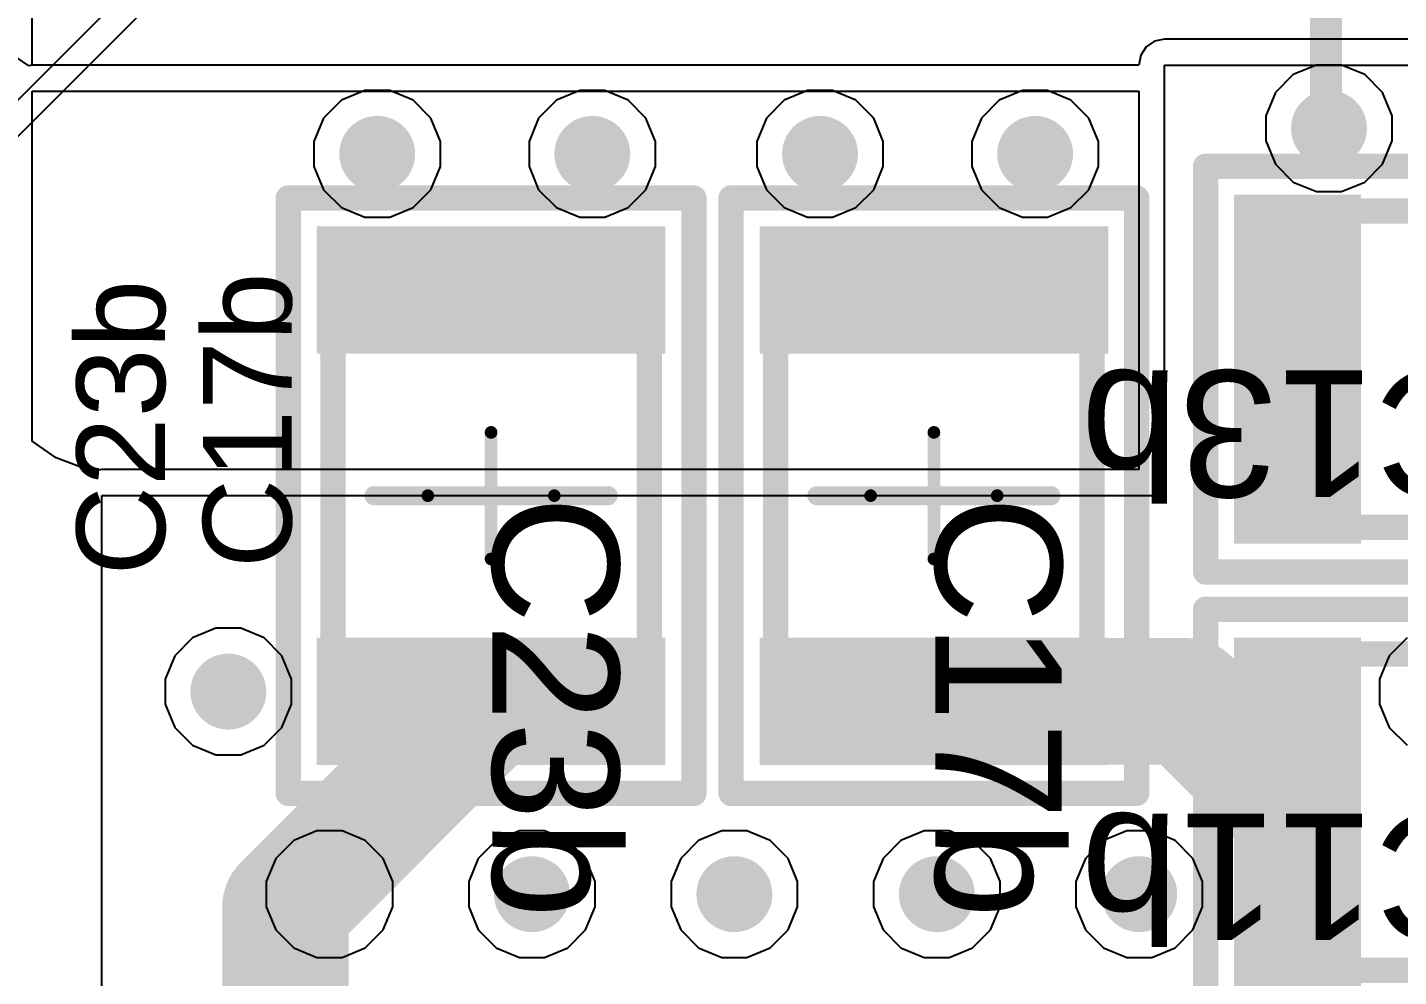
# Model space of a CAD drawing. Header units: inches. Extents: x 0 to 110, y 0 to 95.
# Drawn here: x 32.76 to 43.6, y 36.55 to 44.05 of the extents above; entities that cross this region are included whole.
import ezdxf

# ---------------------------------------------------------------- set-up
doc = ezdxf.new("R2010")
doc.units = ezdxf.units.IN
for name, color, linetype in [('Bottom Courtyard', 56, 'Continuous'), ('Bottom Layer', 5, 'Continuous'), ('Int1', 16, 'Continuous'), ('Int2', 76, 'Continuous'), ('Mechanical 13', 56, 'Continuous'), ('Panelize_Route Cutter Tool Detail', 56, 'Continuous'), ('Top Courtyard', 56, 'Continuous'), ('Top Layer', 1, 'Continuous'), ('Top Overlay', 2, 'Continuous'), ('Top Paste', 8, 'Continuous'), ('Top Solder', 216, 'Continuous'), ('Via Holes', 16, 'Continuous')]:
    doc.layers.add(name, color=color, linetype=linetype)
doc.styles.add('Arial', font='', dxfattribs={"height": 0.2})
doc.styles.get('Arial').set_extended_font_data('Arial')

# ---------------------------------------------------------------- blocks, each defined once
blk = doc.blocks.new('1210C_1065')
at = {"layer": 'Top Layer'}
for points in [[(-2.102, 1.353), (-1.148, 1.353), (-1.148, -1.353), (-2.102, -1.353)], [(1.148, 1.353), (2.102, 1.353), (2.102, -1.353), (1.148, -1.353)]]:
    blk.add_hatch(color=1, dxfattribs=at).paths.add_polyline_path(points)
at = {"layer": 'Top Paste'}
for points in [[(-2.102, 1.353), (-1.148, 1.353), (-1.148, -1.353), (-2.102, -1.353)], [(1.148, 1.353), (2.102, 1.353), (2.102, -1.353), (1.148, -1.353)]]:
    blk.add_hatch(color=8, dxfattribs=at).paths.add_polyline_path(points)
at = {"layer": 'Top Solder'}
for points in [[(-2.127, 1.378), (-1.123, 1.378), (-1.123, -1.378), (-2.127, -1.378)], [(1.123, 1.378), (2.127, 1.378), (2.127, -1.378), (1.123, -1.378)]]:
    blk.add_hatch(color=216, dxfattribs=at).paths.add_polyline_path(points)
at = {"layer": 'Bottom Courtyard'}
for points in [[(0, -0.5, 0.1, 0.1, 0), (0, 0.5, 0.1, 0.1, 0)], [(0.5, 0, 0.1, 0.1, 0), (-0.5, 0, 0.1, 0.1, 0)]]:
    blk.add_lwpolyline(points, format="xyseb", dxfattribs=at)
for points in [[(-0.025, 0.5, 0.05, 0.05, 1), (0.025, 0.5, 0.05, 0.05, 1)], [(-0.525, 0, 0.05, 0.05, 1), (-0.475, 0, 0.05, 0.05, 1)], [(0.475, 0, 0.05, 0.05, 1), (0.525, 0, 0.05, 0.05, 1)], [(-0.025, -0.5, 0.05, 0.05, 1), (0.025, -0.5, 0.05, 0.05, 1)]]:
    blk.add_lwpolyline(points, format="xyseb", close=True, dxfattribs=at)
at = {"layer": 'Mechanical 13'}
for points in [[(-1.6, -1.25, 0.2, 0.2, 0), (-1.6, 1.25, 0.2, 0.2, 0)], [(1.6, 1.25, 0.2, 0.2, 0), (-1.6, 1.25, 0.2, 0.2, 0)], [(1.6, -1.25, 0.2, 0.2, 0), (1.6, 1.25, 0.2, 0.2, 0)], [(1.6, -1.25, 0.2, 0.2, 0), (-1.6, -1.25, 0.2, 0.2, 0)]]:
    blk.add_lwpolyline(points, format="xyseb", dxfattribs=at)
for points in [[(-1.65, 1.25, 0.1, 0.1, 1), (-1.55, 1.25, 0.1, 0.1, 1)], [(-1.65, 1.25, 0.1, 0.1, 1), (-1.55, 1.25, 0.1, 0.1, 1)], [(1.55, 1.25, 0.1, 0.1, 1), (1.65, 1.25, 0.1, 0.1, 1)], [(1.55, 1.25, 0.1, 0.1, 1), (1.65, 1.25, 0.1, 0.1, 1)], [(-1.65, -1.25, 0.1, 0.1, 1), (-1.55, -1.25, 0.1, 0.1, 1)], [(-1.65, -1.25, 0.1, 0.1, 1), (-1.55, -1.25, 0.1, 0.1, 1)], [(1.55, -1.25, 0.1, 0.1, 1), (1.65, -1.25, 0.1, 0.1, 1)], [(1.55, -1.25, 0.1, 0.1, 1), (1.65, -1.25, 0.1, 0.1, 1)]]:
    blk.add_lwpolyline(points, format="xyseb", close=True, dxfattribs=at)
at = {"layer": 'Panelize_Route Cutter Tool Detail'}
for points in [[(-2.352, -1.603, 0.2, 0.2, 0), (-2.352, 1.603, 0.2, 0.2, 0)], [(2.352, 1.603, 0.2, 0.2, 0), (-2.352, 1.603, 0.2, 0.2, 0)], [(2.352, -1.603, 0.2, 0.2, 0), (2.352, 1.603, 0.2, 0.2, 0)], [(2.352, -1.603, 0.2, 0.2, 0), (-2.352, -1.603, 0.2, 0.2, 0)]]:
    blk.add_lwpolyline(points, format="xyseb", dxfattribs=at)
for points in [[(-2.402, 1.603, 0.1, 0.1, 1), (-2.302, 1.603, 0.1, 0.1, 1)], [(-2.402, 1.603, 0.1, 0.1, 1), (-2.302, 1.603, 0.1, 0.1, 1)], [(2.302, 1.603, 0.1, 0.1, 1), (2.402, 1.603, 0.1, 0.1, 1)], [(2.302, 1.603, 0.1, 0.1, 1), (2.402, 1.603, 0.1, 0.1, 1)], [(-2.402, -1.603, 0.1, 0.1, 1), (-2.302, -1.603, 0.1, 0.1, 1)], [(-2.402, -1.603, 0.1, 0.1, 1), (-2.302, -1.603, 0.1, 0.1, 1)], [(2.302, -1.603, 0.1, 0.1, 1), (2.402, -1.603, 0.1, 0.1, 1)], [(2.302, -1.603, 0.1, 0.1, 1), (2.402, -1.603, 0.1, 0.1, 1)]]:
    blk.add_lwpolyline(points, format="xyseb", close=True, dxfattribs=at)
at = {"layer": 'Top Courtyard'}
for points in [[(-2.352, -1.603, 0.2, 0.2, 0), (-2.352, 1.603, 0.2, 0.2, 0)], [(2.352, 1.603, 0.2, 0.2, 0), (-2.352, 1.603, 0.2, 0.2, 0)], [(2.352, -1.603, 0.2, 0.2, 0), (2.352, 1.603, 0.2, 0.2, 0)], [(2.352, -1.603, 0.2, 0.2, 0), (-2.352, -1.603, 0.2, 0.2, 0)]]:
    blk.add_lwpolyline(points, format="xyseb", dxfattribs=at)
for points in [[(-2.402, 1.603, 0.1, 0.1, 1), (-2.302, 1.603, 0.1, 0.1, 1)], [(-2.402, 1.603, 0.1, 0.1, 1), (-2.302, 1.603, 0.1, 0.1, 1)], [(2.302, 1.603, 0.1, 0.1, 1), (2.402, 1.603, 0.1, 0.1, 1)], [(2.302, 1.603, 0.1, 0.1, 1), (2.402, 1.603, 0.1, 0.1, 1)], [(-2.402, -1.603, 0.1, 0.1, 1), (-2.302, -1.603, 0.1, 0.1, 1)], [(-2.402, -1.603, 0.1, 0.1, 1), (-2.302, -1.603, 0.1, 0.1, 1)], [(2.302, -1.603, 0.1, 0.1, 1), (2.402, -1.603, 0.1, 0.1, 1)], [(2.302, -1.603, 0.1, 0.1, 1), (2.402, -1.603, 0.1, 0.1, 1)]]:
    blk.add_lwpolyline(points, format="xyseb", close=True, dxfattribs=at)
at = {"layer": 'Top Overlay'}
for points in [[(0.75, 1.275, 0.15, 0.15, 0), (-0.75, 1.275, 0.15, 0.15, 0)], [(0, 0, 0.15, 0.15, 0), (0, 0.925, 0.15, 0.15, 0)], [(0, -0.925, 0.15, 0.15, 0), (0, 0, 0.15, 0.15, 0)], [(0.75, -1.275, 0.15, 0.15, 0), (-0.75, -1.275, 0.15, 0.15, 0)]]:
    blk.add_lwpolyline(points, format="xyseb", dxfattribs=at)
for points in [[(-0.788, 1.275, 0.075, 0.075, 1), (-0.713, 1.275, 0.075, 0.075, 1)], [(0.713, 1.275, 0.075, 0.075, 1), (0.788, 1.275, 0.075, 0.075, 1)], [(-0.038, 0.925, 0.075, 0.075, 1), (0.038, 0.925, 0.075, 0.075, 1)], [(-0.038, 0, 0.075, 0.075, 1), (0.038, 0, 0.075, 0.075, 1)], [(-0.038, 0, 0.075, 0.075, 1), (0.038, 0, 0.075, 0.075, 1)], [(-0.038, -0.925, 0.075, 0.075, 1), (0.038, -0.925, 0.075, 0.075, 1)], [(-0.788, -1.275, 0.075, 0.075, 1), (-0.713, -1.275, 0.075, 0.075, 1)], [(0.713, -1.275, 0.075, 0.075, 1), (0.788, -1.275, 0.075, 0.075, 1)]]:
    blk.add_lwpolyline(points, format="xyseb", close=True, dxfattribs=at)
at = {"layer": 'Panelize_Route Cutter Tool Detail', "style": 'Arial'}
blk.add_text('C23b', height=1, dxfattribs=at).set_placement((0, 0.011))
blk = doc.blocks.new('1210C_1071')
at = {"layer": 'Top Layer'}
for points in [[(-2.102, 1.353), (-1.148, 1.353), (-1.148, -1.353), (-2.102, -1.353)], [(1.148, 1.353), (2.102, 1.353), (2.102, -1.353), (1.148, -1.353)]]:
    blk.add_hatch(color=1, dxfattribs=at).paths.add_polyline_path(points)
at = {"layer": 'Top Paste'}
for points in [[(-2.102, 1.353), (-1.148, 1.353), (-1.148, -1.353), (-2.102, -1.353)], [(1.148, 1.353), (2.102, 1.353), (2.102, -1.353), (1.148, -1.353)]]:
    blk.add_hatch(color=8, dxfattribs=at).paths.add_polyline_path(points)
at = {"layer": 'Top Solder'}
for points in [[(-2.127, 1.378), (-1.123, 1.378), (-1.123, -1.378), (-2.127, -1.378)], [(1.123, 1.378), (2.127, 1.378), (2.127, -1.378), (1.123, -1.378)]]:
    blk.add_hatch(color=216, dxfattribs=at).paths.add_polyline_path(points)
at = {"layer": 'Bottom Courtyard'}
for points in [[(0, -0.5, 0.1, 0.1, 0), (0, 0.5, 0.1, 0.1, 0)], [(0.5, 0, 0.1, 0.1, 0), (-0.5, 0, 0.1, 0.1, 0)]]:
    blk.add_lwpolyline(points, format="xyseb", dxfattribs=at)
for points in [[(-0.025, 0.5, 0.05, 0.05, 1), (0.025, 0.5, 0.05, 0.05, 1)], [(-0.525, 0, 0.05, 0.05, 1), (-0.475, 0, 0.05, 0.05, 1)], [(0.475, 0, 0.05, 0.05, 1), (0.525, 0, 0.05, 0.05, 1)], [(-0.025, -0.5, 0.05, 0.05, 1), (0.025, -0.5, 0.05, 0.05, 1)]]:
    blk.add_lwpolyline(points, format="xyseb", close=True, dxfattribs=at)
at = {"layer": 'Mechanical 13'}
for points in [[(1.6, 1.25, 0.2, 0.2, 0), (-1.6, 1.25, 0.2, 0.2, 0)], [(-1.6, -1.25, 0.2, 0.2, 0), (-1.6, 1.25, 0.2, 0.2, 0)], [(1.6, -1.25, 0.2, 0.2, 0), (1.6, 1.25, 0.2, 0.2, 0)], [(1.6, -1.25, 0.2, 0.2, 0), (-1.6, -1.25, 0.2, 0.2, 0)]]:
    blk.add_lwpolyline(points, format="xyseb", dxfattribs=at)
for points in [[(-1.65, 1.25, 0.1, 0.1, 1), (-1.55, 1.25, 0.1, 0.1, 1)], [(-1.65, 1.25, 0.1, 0.1, 1), (-1.55, 1.25, 0.1, 0.1, 1)], [(1.55, 1.25, 0.1, 0.1, 1), (1.65, 1.25, 0.1, 0.1, 1)], [(1.55, 1.25, 0.1, 0.1, 1), (1.65, 1.25, 0.1, 0.1, 1)], [(-1.65, -1.25, 0.1, 0.1, 1), (-1.55, -1.25, 0.1, 0.1, 1)], [(-1.65, -1.25, 0.1, 0.1, 1), (-1.55, -1.25, 0.1, 0.1, 1)], [(1.55, -1.25, 0.1, 0.1, 1), (1.65, -1.25, 0.1, 0.1, 1)], [(1.55, -1.25, 0.1, 0.1, 1), (1.65, -1.25, 0.1, 0.1, 1)]]:
    blk.add_lwpolyline(points, format="xyseb", close=True, dxfattribs=at)
at = {"layer": 'Panelize_Route Cutter Tool Detail'}
for points in [[(2.352, 1.603, 0.2, 0.2, 0), (-2.352, 1.603, 0.2, 0.2, 0)], [(-2.352, -1.603, 0.2, 0.2, 0), (-2.352, 1.603, 0.2, 0.2, 0)], [(2.352, -1.603, 0.2, 0.2, 0), (2.352, 1.603, 0.2, 0.2, 0)], [(2.352, -1.603, 0.2, 0.2, 0), (-2.352, -1.603, 0.2, 0.2, 0)]]:
    blk.add_lwpolyline(points, format="xyseb", dxfattribs=at)
for points in [[(-2.402, 1.603, 0.1, 0.1, 1), (-2.302, 1.603, 0.1, 0.1, 1)], [(-2.402, 1.603, 0.1, 0.1, 1), (-2.302, 1.603, 0.1, 0.1, 1)], [(2.302, 1.603, 0.1, 0.1, 1), (2.402, 1.603, 0.1, 0.1, 1)], [(2.302, 1.603, 0.1, 0.1, 1), (2.402, 1.603, 0.1, 0.1, 1)], [(-2.402, -1.603, 0.1, 0.1, 1), (-2.302, -1.603, 0.1, 0.1, 1)], [(-2.402, -1.603, 0.1, 0.1, 1), (-2.302, -1.603, 0.1, 0.1, 1)], [(2.302, -1.603, 0.1, 0.1, 1), (2.402, -1.603, 0.1, 0.1, 1)], [(2.302, -1.603, 0.1, 0.1, 1), (2.402, -1.603, 0.1, 0.1, 1)]]:
    blk.add_lwpolyline(points, format="xyseb", close=True, dxfattribs=at)
at = {"layer": 'Top Courtyard'}
for points in [[(2.352, 1.603, 0.2, 0.2, 0), (-2.352, 1.603, 0.2, 0.2, 0)], [(-2.352, -1.603, 0.2, 0.2, 0), (-2.352, 1.603, 0.2, 0.2, 0)], [(2.352, -1.603, 0.2, 0.2, 0), (2.352, 1.603, 0.2, 0.2, 0)], [(2.352, -1.603, 0.2, 0.2, 0), (-2.352, -1.603, 0.2, 0.2, 0)]]:
    blk.add_lwpolyline(points, format="xyseb", dxfattribs=at)
for points in [[(-2.402, 1.603, 0.1, 0.1, 1), (-2.302, 1.603, 0.1, 0.1, 1)], [(-2.402, 1.603, 0.1, 0.1, 1), (-2.302, 1.603, 0.1, 0.1, 1)], [(2.302, 1.603, 0.1, 0.1, 1), (2.402, 1.603, 0.1, 0.1, 1)], [(2.302, 1.603, 0.1, 0.1, 1), (2.402, 1.603, 0.1, 0.1, 1)], [(-2.402, -1.603, 0.1, 0.1, 1), (-2.302, -1.603, 0.1, 0.1, 1)], [(-2.402, -1.603, 0.1, 0.1, 1), (-2.302, -1.603, 0.1, 0.1, 1)], [(2.302, -1.603, 0.1, 0.1, 1), (2.402, -1.603, 0.1, 0.1, 1)], [(2.302, -1.603, 0.1, 0.1, 1), (2.402, -1.603, 0.1, 0.1, 1)]]:
    blk.add_lwpolyline(points, format="xyseb", close=True, dxfattribs=at)
at = {"layer": 'Top Overlay'}
for points in [[(0.75, 1.275, 0.15, 0.15, 0), (-0.75, 1.275, 0.15, 0.15, 0)], [(0, 0, 0.15, 0.15, 0), (0, 0.925, 0.15, 0.15, 0)], [(0, -0.925, 0.15, 0.15, 0), (0, 0, 0.15, 0.15, 0)], [(0.75, -1.275, 0.15, 0.15, 0), (-0.75, -1.275, 0.15, 0.15, 0)]]:
    blk.add_lwpolyline(points, format="xyseb", dxfattribs=at)
for points in [[(-0.788, 1.275, 0.075, 0.075, 1), (-0.713, 1.275, 0.075, 0.075, 1)], [(0.713, 1.275, 0.075, 0.075, 1), (0.788, 1.275, 0.075, 0.075, 1)], [(-0.038, 0.925, 0.075, 0.075, 1), (0.038, 0.925, 0.075, 0.075, 1)], [(-0.038, 0, 0.075, 0.075, 1), (0.038, 0, 0.075, 0.075, 1)], [(-0.038, 0, 0.075, 0.075, 1), (0.038, 0, 0.075, 0.075, 1)], [(-0.038, -0.925, 0.075, 0.075, 1), (0.038, -0.925, 0.075, 0.075, 1)], [(-0.788, -1.275, 0.075, 0.075, 1), (-0.713, -1.275, 0.075, 0.075, 1)], [(0.713, -1.275, 0.075, 0.075, 1), (0.788, -1.275, 0.075, 0.075, 1)]]:
    blk.add_lwpolyline(points, format="xyseb", close=True, dxfattribs=at)
at = {"layer": 'Panelize_Route Cutter Tool Detail', "style": 'Arial'}
blk.add_text('C17b', height=1, dxfattribs=at).set_placement((0, 0.011))
blk = doc.blocks.new('1210C_1075')
at = {"layer": 'Top Layer'}
for points in [[(-2.102, 1.353), (-1.148, 1.353), (-1.148, -1.353), (-2.102, -1.353)], [(1.148, 1.353), (2.102, 1.353), (2.102, -1.353), (1.148, -1.353)]]:
    blk.add_hatch(color=1, dxfattribs=at).paths.add_polyline_path(points)
at = {"layer": 'Top Paste'}
for points in [[(-2.102, 1.353), (-1.148, 1.353), (-1.148, -1.353), (-2.102, -1.353)], [(1.148, 1.353), (2.102, 1.353), (2.102, -1.353), (1.148, -1.353)]]:
    blk.add_hatch(color=8, dxfattribs=at).paths.add_polyline_path(points)
at = {"layer": 'Top Solder'}
for points in [[(-2.127, 1.378), (-1.123, 1.378), (-1.123, -1.378), (-2.127, -1.378)], [(1.123, 1.378), (2.127, 1.378), (2.127, -1.378), (1.123, -1.378)]]:
    blk.add_hatch(color=216, dxfattribs=at).paths.add_polyline_path(points)
at = {"layer": 'Bottom Courtyard'}
for points in [[(0, 0.5, 0.1, 0.1, 0), (0, -0.5, 0.1, 0.1, 0)], [(0.5, 0, 0.1, 0.1, 0), (-0.5, 0, 0.1, 0.1, 0)]]:
    blk.add_lwpolyline(points, format="xyseb", dxfattribs=at)
for points in [[(-0.025, 0.5, 0.05, 0.05, 1), (0.025, 0.5, 0.05, 0.05, 1)], [(-0.525, 0, 0.05, 0.05, 1), (-0.475, 0, 0.05, 0.05, 1)], [(0.475, 0, 0.05, 0.05, 1), (0.525, 0, 0.05, 0.05, 1)], [(-0.025, -0.5, 0.05, 0.05, 1), (0.025, -0.5, 0.05, 0.05, 1)]]:
    blk.add_lwpolyline(points, format="xyseb", close=True, dxfattribs=at)
at = {"layer": 'Mechanical 13'}
for points in [[(1.6, 1.25, 0.2, 0.2, 0), (-1.6, 1.25, 0.2, 0.2, 0)], [(-1.6, 1.25, 0.2, 0.2, 0), (-1.6, -1.25, 0.2, 0.2, 0)], [(1.6, 1.25, 0.2, 0.2, 0), (1.6, -1.25, 0.2, 0.2, 0)], [(1.6, -1.25, 0.2, 0.2, 0), (-1.6, -1.25, 0.2, 0.2, 0)]]:
    blk.add_lwpolyline(points, format="xyseb", dxfattribs=at)
for points in [[(-1.65, 1.25, 0.1, 0.1, 1), (-1.55, 1.25, 0.1, 0.1, 1)], [(-1.65, 1.25, 0.1, 0.1, 1), (-1.55, 1.25, 0.1, 0.1, 1)], [(1.55, 1.25, 0.1, 0.1, 1), (1.65, 1.25, 0.1, 0.1, 1)], [(1.55, 1.25, 0.1, 0.1, 1), (1.65, 1.25, 0.1, 0.1, 1)], [(-1.65, -1.25, 0.1, 0.1, 1), (-1.55, -1.25, 0.1, 0.1, 1)], [(-1.65, -1.25, 0.1, 0.1, 1), (-1.55, -1.25, 0.1, 0.1, 1)], [(1.55, -1.25, 0.1, 0.1, 1), (1.65, -1.25, 0.1, 0.1, 1)], [(1.55, -1.25, 0.1, 0.1, 1), (1.65, -1.25, 0.1, 0.1, 1)]]:
    blk.add_lwpolyline(points, format="xyseb", close=True, dxfattribs=at)
at = {"layer": 'Panelize_Route Cutter Tool Detail'}
for points in [[(2.352, 1.603, 0.2, 0.2, 0), (-2.352, 1.603, 0.2, 0.2, 0)], [(-2.352, 1.603, 0.2, 0.2, 0), (-2.352, -1.603, 0.2, 0.2, 0)], [(2.352, 1.603, 0.2, 0.2, 0), (2.352, -1.603, 0.2, 0.2, 0)], [(2.352, -1.603, 0.2, 0.2, 0), (-2.352, -1.603, 0.2, 0.2, 0)]]:
    blk.add_lwpolyline(points, format="xyseb", dxfattribs=at)
for points in [[(-2.402, 1.603, 0.1, 0.1, 1), (-2.302, 1.603, 0.1, 0.1, 1)], [(-2.402, 1.603, 0.1, 0.1, 1), (-2.302, 1.603, 0.1, 0.1, 1)], [(2.302, 1.603, 0.1, 0.1, 1), (2.402, 1.603, 0.1, 0.1, 1)], [(2.302, 1.603, 0.1, 0.1, 1), (2.402, 1.603, 0.1, 0.1, 1)], [(-2.402, -1.603, 0.1, 0.1, 1), (-2.302, -1.603, 0.1, 0.1, 1)], [(-2.402, -1.603, 0.1, 0.1, 1), (-2.302, -1.603, 0.1, 0.1, 1)], [(2.302, -1.603, 0.1, 0.1, 1), (2.402, -1.603, 0.1, 0.1, 1)], [(2.302, -1.603, 0.1, 0.1, 1), (2.402, -1.603, 0.1, 0.1, 1)]]:
    blk.add_lwpolyline(points, format="xyseb", close=True, dxfattribs=at)
at = {"layer": 'Top Courtyard'}
for points in [[(2.352, 1.603, 0.2, 0.2, 0), (-2.352, 1.603, 0.2, 0.2, 0)], [(-2.352, 1.603, 0.2, 0.2, 0), (-2.352, -1.603, 0.2, 0.2, 0)], [(2.352, 1.603, 0.2, 0.2, 0), (2.352, -1.603, 0.2, 0.2, 0)], [(2.352, -1.603, 0.2, 0.2, 0), (-2.352, -1.603, 0.2, 0.2, 0)]]:
    blk.add_lwpolyline(points, format="xyseb", dxfattribs=at)
for points in [[(-2.402, 1.603, 0.1, 0.1, 1), (-2.302, 1.603, 0.1, 0.1, 1)], [(-2.402, 1.603, 0.1, 0.1, 1), (-2.302, 1.603, 0.1, 0.1, 1)], [(2.302, 1.603, 0.1, 0.1, 1), (2.402, 1.603, 0.1, 0.1, 1)], [(2.302, 1.603, 0.1, 0.1, 1), (2.402, 1.603, 0.1, 0.1, 1)], [(-2.402, -1.603, 0.1, 0.1, 1), (-2.302, -1.603, 0.1, 0.1, 1)], [(-2.402, -1.603, 0.1, 0.1, 1), (-2.302, -1.603, 0.1, 0.1, 1)], [(2.302, -1.603, 0.1, 0.1, 1), (2.402, -1.603, 0.1, 0.1, 1)], [(2.302, -1.603, 0.1, 0.1, 1), (2.402, -1.603, 0.1, 0.1, 1)]]:
    blk.add_lwpolyline(points, format="xyseb", close=True, dxfattribs=at)
at = {"layer": 'Top Overlay'}
for points in [[(0.75, 1.275, 0.15, 0.15, 0), (-0.75, 1.275, 0.15, 0.15, 0)], [(0, 0.925, 0.15, 0.15, 0), (0, 0, 0.15, 0.15, 0)], [(0, 0, 0.15, 0.15, 0), (0, -0.925, 0.15, 0.15, 0)], [(0.75, -1.275, 0.15, 0.15, 0), (-0.75, -1.275, 0.15, 0.15, 0)]]:
    blk.add_lwpolyline(points, format="xyseb", dxfattribs=at)
for points in [[(-0.788, 1.275, 0.075, 0.075, 1), (-0.713, 1.275, 0.075, 0.075, 1)], [(0.713, 1.275, 0.075, 0.075, 1), (0.788, 1.275, 0.075, 0.075, 1)], [(-0.038, 0.925, 0.075, 0.075, 1), (0.038, 0.925, 0.075, 0.075, 1)], [(-0.038, 0, 0.075, 0.075, 1), (0.038, 0, 0.075, 0.075, 1)], [(-0.038, 0, 0.075, 0.075, 1), (0.038, 0, 0.075, 0.075, 1)], [(-0.038, -0.925, 0.075, 0.075, 1), (0.038, -0.925, 0.075, 0.075, 1)], [(-0.788, -1.275, 0.075, 0.075, 1), (-0.713, -1.275, 0.075, 0.075, 1)], [(0.713, -1.275, 0.075, 0.075, 1), (0.788, -1.275, 0.075, 0.075, 1)]]:
    blk.add_lwpolyline(points, format="xyseb", close=True, dxfattribs=at)
at = {"layer": 'Panelize_Route Cutter Tool Detail', "style": 'Arial'}
blk.add_text('C13b', height=1, dxfattribs=at).set_placement((0, 0.011))
blk = doc.blocks.new('1210C_1077')
at = {"layer": 'Top Layer'}
for points in [[(-2.102, 1.353), (-1.148, 1.353), (-1.148, -1.353), (-2.102, -1.353)], [(1.148, 1.353), (2.102, 1.353), (2.102, -1.353), (1.148, -1.353)]]:
    blk.add_hatch(color=1, dxfattribs=at).paths.add_polyline_path(points)
at = {"layer": 'Top Paste'}
for points in [[(-2.102, 1.353), (-1.148, 1.353), (-1.148, -1.353), (-2.102, -1.353)], [(1.148, 1.353), (2.102, 1.353), (2.102, -1.353), (1.148, -1.353)]]:
    blk.add_hatch(color=8, dxfattribs=at).paths.add_polyline_path(points)
at = {"layer": 'Top Solder'}
for points in [[(-2.127, 1.378), (-1.123, 1.378), (-1.123, -1.378), (-2.127, -1.378)], [(1.123, 1.378), (2.127, 1.378), (2.127, -1.378), (1.123, -1.378)]]:
    blk.add_hatch(color=216, dxfattribs=at).paths.add_polyline_path(points)
at = {"layer": 'Bottom Courtyard'}
for points in [[(0, 0.5, 0.1, 0.1, 0), (0, -0.5, 0.1, 0.1, 0)], [(0.5, 0, 0.1, 0.1, 0), (-0.5, 0, 0.1, 0.1, 0)]]:
    blk.add_lwpolyline(points, format="xyseb", dxfattribs=at)
for points in [[(-0.025, 0.5, 0.05, 0.05, 1), (0.025, 0.5, 0.05, 0.05, 1)], [(-0.525, 0, 0.05, 0.05, 1), (-0.475, 0, 0.05, 0.05, 1)], [(0.475, 0, 0.05, 0.05, 1), (0.525, 0, 0.05, 0.05, 1)], [(-0.025, -0.5, 0.05, 0.05, 1), (0.025, -0.5, 0.05, 0.05, 1)]]:
    blk.add_lwpolyline(points, format="xyseb", close=True, dxfattribs=at)
at = {"layer": 'Mechanical 13'}
for points in [[(1.6, 1.25, 0.2, 0.2, 0), (-1.6, 1.25, 0.2, 0.2, 0)], [(-1.6, 1.25, 0.2, 0.2, 0), (-1.6, -1.25, 0.2, 0.2, 0)], [(1.6, 1.25, 0.2, 0.2, 0), (1.6, -1.25, 0.2, 0.2, 0)], [(1.6, -1.25, 0.2, 0.2, 0), (-1.6, -1.25, 0.2, 0.2, 0)]]:
    blk.add_lwpolyline(points, format="xyseb", dxfattribs=at)
for points in [[(-1.65, 1.25, 0.1, 0.1, 1), (-1.55, 1.25, 0.1, 0.1, 1)], [(-1.65, 1.25, 0.1, 0.1, 1), (-1.55, 1.25, 0.1, 0.1, 1)], [(1.55, 1.25, 0.1, 0.1, 1), (1.65, 1.25, 0.1, 0.1, 1)], [(1.55, 1.25, 0.1, 0.1, 1), (1.65, 1.25, 0.1, 0.1, 1)], [(-1.65, -1.25, 0.1, 0.1, 1), (-1.55, -1.25, 0.1, 0.1, 1)], [(-1.65, -1.25, 0.1, 0.1, 1), (-1.55, -1.25, 0.1, 0.1, 1)], [(1.55, -1.25, 0.1, 0.1, 1), (1.65, -1.25, 0.1, 0.1, 1)], [(1.55, -1.25, 0.1, 0.1, 1), (1.65, -1.25, 0.1, 0.1, 1)]]:
    blk.add_lwpolyline(points, format="xyseb", close=True, dxfattribs=at)
at = {"layer": 'Panelize_Route Cutter Tool Detail'}
for points in [[(2.352, 1.603, 0.2, 0.2, 0), (-2.352, 1.603, 0.2, 0.2, 0)], [(-2.352, 1.603, 0.2, 0.2, 0), (-2.352, -1.603, 0.2, 0.2, 0)], [(2.352, 1.603, 0.2, 0.2, 0), (2.352, -1.603, 0.2, 0.2, 0)], [(2.352, -1.603, 0.2, 0.2, 0), (-2.352, -1.603, 0.2, 0.2, 0)]]:
    blk.add_lwpolyline(points, format="xyseb", dxfattribs=at)
for points in [[(-2.402, 1.603, 0.1, 0.1, 1), (-2.302, 1.603, 0.1, 0.1, 1)], [(-2.402, 1.603, 0.1, 0.1, 1), (-2.302, 1.603, 0.1, 0.1, 1)], [(2.302, 1.603, 0.1, 0.1, 1), (2.402, 1.603, 0.1, 0.1, 1)], [(2.302, 1.603, 0.1, 0.1, 1), (2.402, 1.603, 0.1, 0.1, 1)], [(-2.402, -1.603, 0.1, 0.1, 1), (-2.302, -1.603, 0.1, 0.1, 1)], [(-2.402, -1.603, 0.1, 0.1, 1), (-2.302, -1.603, 0.1, 0.1, 1)], [(2.302, -1.603, 0.1, 0.1, 1), (2.402, -1.603, 0.1, 0.1, 1)], [(2.302, -1.603, 0.1, 0.1, 1), (2.402, -1.603, 0.1, 0.1, 1)]]:
    blk.add_lwpolyline(points, format="xyseb", close=True, dxfattribs=at)
at = {"layer": 'Top Courtyard'}
for points in [[(2.352, 1.603, 0.2, 0.2, 0), (-2.352, 1.603, 0.2, 0.2, 0)], [(-2.352, 1.603, 0.2, 0.2, 0), (-2.352, -1.603, 0.2, 0.2, 0)], [(2.352, 1.603, 0.2, 0.2, 0), (2.352, -1.603, 0.2, 0.2, 0)], [(2.352, -1.603, 0.2, 0.2, 0), (-2.352, -1.603, 0.2, 0.2, 0)]]:
    blk.add_lwpolyline(points, format="xyseb", dxfattribs=at)
for points in [[(-2.402, 1.603, 0.1, 0.1, 1), (-2.302, 1.603, 0.1, 0.1, 1)], [(-2.402, 1.603, 0.1, 0.1, 1), (-2.302, 1.603, 0.1, 0.1, 1)], [(2.302, 1.603, 0.1, 0.1, 1), (2.402, 1.603, 0.1, 0.1, 1)], [(2.302, 1.603, 0.1, 0.1, 1), (2.402, 1.603, 0.1, 0.1, 1)], [(-2.402, -1.603, 0.1, 0.1, 1), (-2.302, -1.603, 0.1, 0.1, 1)], [(-2.402, -1.603, 0.1, 0.1, 1), (-2.302, -1.603, 0.1, 0.1, 1)], [(2.302, -1.603, 0.1, 0.1, 1), (2.402, -1.603, 0.1, 0.1, 1)], [(2.302, -1.603, 0.1, 0.1, 1), (2.402, -1.603, 0.1, 0.1, 1)]]:
    blk.add_lwpolyline(points, format="xyseb", close=True, dxfattribs=at)
at = {"layer": 'Top Overlay'}
for points in [[(0.75, 1.275, 0.15, 0.15, 0), (-0.75, 1.275, 0.15, 0.15, 0)], [(0, 0.925, 0.15, 0.15, 0), (0, 0, 0.15, 0.15, 0)], [(0, 0, 0.15, 0.15, 0), (0, -0.925, 0.15, 0.15, 0)], [(0.75, -1.275, 0.15, 0.15, 0), (-0.75, -1.275, 0.15, 0.15, 0)]]:
    blk.add_lwpolyline(points, format="xyseb", dxfattribs=at)
for points in [[(-0.788, 1.275, 0.075, 0.075, 1), (-0.713, 1.275, 0.075, 0.075, 1)], [(0.713, 1.275, 0.075, 0.075, 1), (0.788, 1.275, 0.075, 0.075, 1)], [(-0.038, 0.925, 0.075, 0.075, 1), (0.038, 0.925, 0.075, 0.075, 1)], [(-0.038, 0, 0.075, 0.075, 1), (0.038, 0, 0.075, 0.075, 1)], [(-0.038, 0, 0.075, 0.075, 1), (0.038, 0, 0.075, 0.075, 1)], [(-0.038, -0.925, 0.075, 0.075, 1), (0.038, -0.925, 0.075, 0.075, 1)], [(-0.788, -1.275, 0.075, 0.075, 1), (-0.713, -1.275, 0.075, 0.075, 1)], [(0.713, -1.275, 0.075, 0.075, 1), (0.788, -1.275, 0.075, 0.075, 1)]]:
    blk.add_lwpolyline(points, format="xyseb", close=True, dxfattribs=at)
at = {"layer": 'Panelize_Route Cutter Tool Detail', "style": 'Arial'}
blk.add_text('C11b', height=1, dxfattribs=at).set_placement((0, 0.011))

msp = doc.modelspace()

# ---------------------------------------------------------------- hatches: boundary and pattern name
at = {"layer": 'Bottom Layer'}
h = msp.add_hatch(color=5, dxfattribs=at)
edge = h.paths.add_edge_path()
edge.add_arc((43.05, 43.25), 0.3, 0, 360)
h = msp.add_hatch(color=5, dxfattribs=at)
edge = h.paths.add_edge_path()
edge.add_arc((35.527, 43.048), 0.3, 0, 360)
h = msp.add_hatch(color=5, dxfattribs=at)
edge = h.paths.add_edge_path()
edge.add_arc((37.227, 43.048), 0.3, 0, 360)
h = msp.add_hatch(color=5, dxfattribs=at)
edge = h.paths.add_edge_path()
edge.add_arc((39.027, 43.048), 0.3, 0, 360)
h = msp.add_hatch(color=5, dxfattribs=at)
edge = h.paths.add_edge_path()
edge.add_arc((40.727, 43.048), 0.3, 0, 360)
h = msp.add_hatch(color=5, dxfattribs=at)
edge = h.paths.add_edge_path()
edge.add_arc((34.35, 38.8), 0.3, 0, 360)
h = msp.add_hatch(color=5, dxfattribs=at)
edge = h.paths.add_edge_path()
edge.add_arc((35.15, 37.2), 0.3, 0, 360)
h = msp.add_hatch(color=5, dxfattribs=at)
edge = h.paths.add_edge_path()
edge.add_arc((36.75, 37.2), 0.3, 0, 360)
h = msp.add_hatch(color=5, dxfattribs=at)
edge = h.paths.add_edge_path()
edge.add_arc((38.35, 37.2), 0.3, 0, 360)
h = msp.add_hatch(color=5, dxfattribs=at)
edge = h.paths.add_edge_path()
edge.add_arc((39.95, 37.2), 0.3, 0, 360)
h = msp.add_hatch(color=5, dxfattribs=at)
edge = h.paths.add_edge_path()
edge.add_arc((41.55, 37.2), 0.3, 0, 360)
at = {"layer": 'Int1'}
h = msp.add_hatch(color=16, dxfattribs=at)
edge = h.paths.add_edge_path()
edge.add_arc((43.05, 43.25), 0.3, 0, 360)
h = msp.add_hatch(color=16, dxfattribs=at)
edge = h.paths.add_edge_path()
edge.add_arc((35.527, 43.048), 0.3, 0, 360)
h = msp.add_hatch(color=16, dxfattribs=at)
edge = h.paths.add_edge_path()
edge.add_arc((37.227, 43.048), 0.3, 0, 360)
h = msp.add_hatch(color=16, dxfattribs=at)
edge = h.paths.add_edge_path()
edge.add_arc((39.027, 43.048), 0.3, 0, 360)
h = msp.add_hatch(color=16, dxfattribs=at)
edge = h.paths.add_edge_path()
edge.add_arc((40.727, 43.048), 0.3, 0, 360)
h = msp.add_hatch(color=16, dxfattribs=at)
edge = h.paths.add_edge_path()
edge.add_arc((34.35, 38.8), 0.3, 0, 360)
h = msp.add_hatch(color=16, dxfattribs=at)
edge = h.paths.add_edge_path()
edge.add_arc((35.15, 37.2), 0.3, 0, 360)
h = msp.add_hatch(color=16, dxfattribs=at)
edge = h.paths.add_edge_path()
edge.add_arc((36.75, 37.2), 0.3, 0, 360)
h = msp.add_hatch(color=16, dxfattribs=at)
edge = h.paths.add_edge_path()
edge.add_arc((38.35, 37.2), 0.3, 0, 360)
h = msp.add_hatch(color=16, dxfattribs=at)
edge = h.paths.add_edge_path()
edge.add_arc((39.95, 37.2), 0.3, 0, 360)
h = msp.add_hatch(color=16, dxfattribs=at)
edge = h.paths.add_edge_path()
edge.add_arc((41.55, 37.2), 0.3, 0, 360)
at = {"layer": 'Int2'}
h = msp.add_hatch(color=76, dxfattribs=at)
edge = h.paths.add_edge_path()
edge.add_arc((43.05, 43.25), 0.3, 0, 360)
h = msp.add_hatch(color=76, dxfattribs=at)
edge = h.paths.add_edge_path()
edge.add_arc((35.527, 43.048), 0.3, 0, 360)
h = msp.add_hatch(color=76, dxfattribs=at)
edge = h.paths.add_edge_path()
edge.add_arc((37.227, 43.048), 0.3, 0, 360)
h = msp.add_hatch(color=76, dxfattribs=at)
edge = h.paths.add_edge_path()
edge.add_arc((39.027, 43.048), 0.3, 0, 360)
h = msp.add_hatch(color=76, dxfattribs=at)
edge = h.paths.add_edge_path()
edge.add_arc((40.727, 43.048), 0.3, 0, 360)
h = msp.add_hatch(color=76, dxfattribs=at)
edge = h.paths.add_edge_path()
edge.add_arc((34.35, 38.8), 0.3, 0, 360)
h = msp.add_hatch(color=76, dxfattribs=at)
edge = h.paths.add_edge_path()
edge.add_arc((35.15, 37.2), 0.3, 0, 360)
h = msp.add_hatch(color=76, dxfattribs=at)
edge = h.paths.add_edge_path()
edge.add_arc((36.75, 37.2), 0.3, 0, 360)
h = msp.add_hatch(color=76, dxfattribs=at)
edge = h.paths.add_edge_path()
edge.add_arc((38.35, 37.2), 0.3, 0, 360)
h = msp.add_hatch(color=76, dxfattribs=at)
edge = h.paths.add_edge_path()
edge.add_arc((39.95, 37.2), 0.3, 0, 360)
h = msp.add_hatch(color=76, dxfattribs=at)
edge = h.paths.add_edge_path()
edge.add_arc((41.55, 37.2), 0.3, 0, 360)
at = {"layer": 'Top Layer'}
h = msp.add_hatch(color=1, dxfattribs=at)
edge = h.paths.add_edge_path()
edge.add_arc((43.05, 43.25), 0.3, 0, 360)
h = msp.add_hatch(color=1, dxfattribs=at)
edge = h.paths.add_edge_path()
edge.add_arc((35.527, 43.048), 0.3, 0, 360)
h = msp.add_hatch(color=1, dxfattribs=at)
edge = h.paths.add_edge_path()
edge.add_arc((37.227, 43.048), 0.3, 0, 360)
h = msp.add_hatch(color=1, dxfattribs=at)
edge = h.paths.add_edge_path()
edge.add_arc((39.027, 43.048), 0.3, 0, 360)
h = msp.add_hatch(color=1, dxfattribs=at)
edge = h.paths.add_edge_path()
edge.add_arc((40.727, 43.048), 0.3, 0, 360)
h = msp.add_hatch(color=1, dxfattribs=at)
edge = h.paths.add_edge_path()
edge.add_arc((34.35, 38.8), 0.3, 0, 360)
h = msp.add_hatch(color=1, dxfattribs=at)
edge = h.paths.add_edge_path()
edge.add_arc((35.15, 37.2), 0.3, 0, 360)
h = msp.add_hatch(color=1, dxfattribs=at)
edge = h.paths.add_edge_path()
edge.add_arc((36.75, 37.2), 0.3, 0, 360)
h = msp.add_hatch(color=1, dxfattribs=at)
edge = h.paths.add_edge_path()
edge.add_arc((38.35, 37.2), 0.3, 0, 360)
h = msp.add_hatch(color=1, dxfattribs=at)
edge = h.paths.add_edge_path()
edge.add_arc((39.95, 37.2), 0.3, 0, 360)
h = msp.add_hatch(color=1, dxfattribs=at)
edge = h.paths.add_edge_path()
edge.add_arc((41.55, 37.2), 0.3, 0, 360)
at = {"layer": 'Via Holes'}
h = msp.add_hatch(color=7, dxfattribs=at)
edge = h.paths.add_edge_path()
edge.add_arc((43.05, 43.25), 0.15, 0, 360)
h = msp.add_hatch(color=7, dxfattribs=at)
edge = h.paths.add_edge_path()
edge.add_arc((35.527, 43.048), 0.15, 0, 360)
h = msp.add_hatch(color=7, dxfattribs=at)
edge = h.paths.add_edge_path()
edge.add_arc((37.227, 43.048), 0.15, 0, 360)
h = msp.add_hatch(color=7, dxfattribs=at)
edge = h.paths.add_edge_path()
edge.add_arc((39.027, 43.048), 0.15, 0, 360)
h = msp.add_hatch(color=7, dxfattribs=at)
edge = h.paths.add_edge_path()
edge.add_arc((40.727, 43.048), 0.15, 0, 360)
h = msp.add_hatch(color=7, dxfattribs=at)
edge = h.paths.add_edge_path()
edge.add_arc((34.35, 38.8), 0.15, 0, 360)
h = msp.add_hatch(color=7, dxfattribs=at)
edge = h.paths.add_edge_path()
edge.add_arc((35.15, 37.2), 0.15, 0, 360)
h = msp.add_hatch(color=7, dxfattribs=at)
edge = h.paths.add_edge_path()
edge.add_arc((36.75, 37.2), 0.15, 0, 360)
h = msp.add_hatch(color=7, dxfattribs=at)
edge = h.paths.add_edge_path()
edge.add_arc((38.35, 37.2), 0.15, 0, 360)
h = msp.add_hatch(color=7, dxfattribs=at)
edge = h.paths.add_edge_path()
edge.add_arc((39.95, 37.2), 0.15, 0, 360)
h = msp.add_hatch(color=7, dxfattribs=at)
edge = h.paths.add_edge_path()
edge.add_arc((41.55, 37.2), 0.15, 0, 360)

# ---------------------------------------------------------------- linework, layer by layer
at = {"layer": 'Bottom Layer'}
for points in [[(43.027, 43.273, 0.254, 0.254, 0), (43.027, 54.275, 0.254, 0.254, 0)], [(43.027, 43.273, 0.254, 0.254, 0), (43.05, 43.25, 0.254, 0.254, 0)]]:
    msp.add_lwpolyline(points, format="xyseb", dxfattribs=at)
for points in [[(42.964, 43.273, 0.127, 0.127, 1), (43.091, 43.273, 0.127, 0.127, 1)], [(42.964, 43.273, 0.127, 0.127, 1), (43.091, 43.273, 0.127, 0.127, 1)], [(42.987, 43.25, 0.127, 0.127, 1), (43.114, 43.25, 0.127, 0.127, 1)]]:
    msp.add_lwpolyline(points, format="xyseb", close=True, dxfattribs=at)
at = {"layer": 'Int1'}
for p, q in [((37.796, 48.584), (16.856, 27.644)), ((17, 27.5), (38, 48.5)), ((35.244, 43.472), (35.103, 43.331)), ((35.428, 43.548), (35.244, 43.472)), ((35.626, 43.548), (35.428, 43.548)), ((35.81, 43.472), (35.626, 43.548)), ((35.951, 43.331), (35.81, 43.472)), ((36.944, 43.472), (36.803, 43.331)), ((37.128, 43.548), (36.944, 43.472)), ((37.326, 43.548), (37.128, 43.548)), ((37.51, 43.472), (37.326, 43.548)), ((37.651, 43.331), (37.51, 43.472)), ((38.744, 43.472), (38.603, 43.331)), ((38.928, 43.548), (38.744, 43.472)), ((39.126, 43.548), (38.928, 43.548)), ((39.31, 43.472), (39.126, 43.548)), ((39.451, 43.331), (39.31, 43.472)), ((40.444, 43.472), (40.303, 43.331)), ((40.628, 43.548), (40.444, 43.472)), ((40.826, 43.548), (40.628, 43.548)), ((41.01, 43.472), (40.826, 43.548)), ((41.151, 43.331), (41.01, 43.472)), ((35.103, 43.331), (35.027, 43.147)), ((36.027, 43.147), (35.951, 43.331)), ((36.803, 43.331), (36.727, 43.147)), ((37.727, 43.147), (37.651, 43.331)), ((38.603, 43.331), (38.527, 43.147)), ((39.527, 43.147), (39.451, 43.331)), ((40.303, 43.331), (40.227, 43.147)), ((41.227, 43.147), (41.151, 43.331)), ((35.027, 43.147), (35.027, 42.949)), ((36.027, 42.949), (36.027, 43.147)), ((36.727, 43.147), (36.727, 42.949)), ((37.727, 42.949), (37.727, 43.147)), ((38.527, 43.147), (38.527, 42.949)), ((39.527, 42.949), (39.527, 43.147)), ((40.227, 43.147), (40.227, 42.949)), ((41.227, 42.949), (41.227, 43.147)), ((35.027, 42.949), (35.103, 42.765)), ((35.951, 42.765), (36.027, 42.949)), ((36.727, 42.949), (36.803, 42.765)), ((37.651, 42.765), (37.727, 42.949)), ((38.527, 42.949), (38.603, 42.765)), ((39.451, 42.765), (39.527, 42.949)), ((40.227, 42.949), (40.303, 42.765)), ((41.151, 42.765), (41.227, 42.949)), ((35.103, 42.765), (35.244, 42.624)), ((35.81, 42.624), (35.951, 42.765)), ((36.803, 42.765), (36.944, 42.624)), ((37.51, 42.624), (37.651, 42.765)), ((38.603, 42.765), (38.744, 42.624)), ((39.31, 42.624), (39.451, 42.765)), ((40.303, 42.765), (40.444, 42.624)), ((41.01, 42.624), (41.151, 42.765)), ((35.244, 42.624), (35.428, 42.548)), ((35.626, 42.548), (35.81, 42.624)), ((36.944, 42.624), (37.128, 42.548)), ((37.326, 42.548), (37.51, 42.624)), ((38.744, 42.624), (38.928, 42.548)), ((39.126, 42.548), (39.31, 42.624)), ((40.444, 42.624), (40.628, 42.548)), ((40.826, 42.548), (41.01, 42.624)), ((35.428, 42.548), (35.626, 42.548)), ((37.128, 42.548), (37.326, 42.548)), ((38.928, 42.548), (39.126, 42.548)), ((40.628, 42.548), (40.826, 42.548))]:
    msp.add_line(p, q, dxfattribs=at)
at = {"layer": 'Int2'}
for p, q in [((42.951, 43.75), (42.767, 43.674)), ((43.149, 43.75), (42.951, 43.75)), ((43.333, 43.674), (43.149, 43.75)), ((42.767, 43.674), (42.626, 43.533)), ((43.474, 43.533), (43.333, 43.674)), ((42.626, 43.533), (42.55, 43.349)), ((43.55, 43.349), (43.474, 43.533)), ((42.55, 43.349), (42.55, 43.151)), ((43.55, 43.151), (43.55, 43.349)), ((42.55, 43.151), (42.626, 42.967)), ((43.474, 42.967), (43.55, 43.151)), ((42.626, 42.967), (42.767, 42.826)), ((43.333, 42.826), (43.474, 42.967)), ((42.767, 42.826), (42.951, 42.75)), ((43.149, 42.75), (43.333, 42.826)), ((42.951, 42.75), (43.149, 42.75)), ((34.251, 39.3), (34.067, 39.224)), ((34.449, 39.3), (34.251, 39.3)), ((34.633, 39.224), (34.449, 39.3)), ((34.067, 39.224), (33.926, 39.083)), ((34.774, 39.083), (34.633, 39.224)), ((43.667, 39.224), (43.526, 39.083)), ((33.926, 39.083), (33.85, 38.899)), ((34.85, 38.899), (34.774, 39.083)), ((43.526, 39.083), (43.45, 38.899)), ((33.85, 38.899), (33.85, 38.701)), ((34.85, 38.701), (34.85, 38.899)), ((43.45, 38.899), (43.45, 38.701)), ((33.85, 38.701), (33.926, 38.517)), ((34.774, 38.517), (34.85, 38.701)), ((43.45, 38.701), (43.526, 38.517)), ((33.926, 38.517), (34.067, 38.376)), ((34.633, 38.376), (34.774, 38.517)), ((43.526, 38.517), (43.667, 38.376)), ((34.067, 38.376), (34.251, 38.3)), ((34.449, 38.3), (34.633, 38.376)), ((34.251, 38.3), (34.449, 38.3)), ((34.867, 37.624), (34.726, 37.483)), ((35.051, 37.7), (34.867, 37.624)), ((35.249, 37.7), (35.051, 37.7)), ((35.433, 37.624), (35.249, 37.7)), ((35.574, 37.483), (35.433, 37.624)), ((36.467, 37.624), (36.326, 37.483)), ((36.651, 37.7), (36.467, 37.624)), ((36.849, 37.7), (36.651, 37.7)), ((37.033, 37.624), (36.849, 37.7)), ((37.174, 37.483), (37.033, 37.624)), ((38.067, 37.624), (37.926, 37.483)), ((38.251, 37.7), (38.067, 37.624)), ((38.449, 37.7), (38.251, 37.7)), ((38.633, 37.624), (38.449, 37.7)), ((38.774, 37.483), (38.633, 37.624)), ((39.667, 37.624), (39.526, 37.483)), ((39.851, 37.7), (39.667, 37.624)), ((40.049, 37.7), (39.851, 37.7)), ((40.233, 37.624), (40.049, 37.7)), ((40.374, 37.483), (40.233, 37.624)), ((41.267, 37.624), (41.126, 37.483)), ((41.451, 37.7), (41.267, 37.624)), ((41.649, 37.7), (41.451, 37.7)), ((41.833, 37.624), (41.649, 37.7)), ((41.974, 37.483), (41.833, 37.624)), ((34.726, 37.483), (34.65, 37.299)), ((35.65, 37.299), (35.574, 37.483)), ((36.326, 37.483), (36.25, 37.299)), ((37.25, 37.299), (37.174, 37.483)), ((37.926, 37.483), (37.85, 37.299)), ((38.85, 37.299), (38.774, 37.483)), ((39.526, 37.483), (39.45, 37.299)), ((40.45, 37.299), (40.374, 37.483)), ((41.126, 37.483), (41.05, 37.299)), ((42.05, 37.299), (41.974, 37.483)), ((34.65, 37.299), (34.65, 37.101)), ((35.65, 37.101), (35.65, 37.299)), ((36.25, 37.299), (36.25, 37.101)), ((37.25, 37.101), (37.25, 37.299)), ((37.85, 37.299), (37.85, 37.101)), ((38.85, 37.101), (38.85, 37.299)), ((39.45, 37.299), (39.45, 37.101)), ((40.45, 37.101), (40.45, 37.299)), ((41.05, 37.299), (41.05, 37.101)), ((42.05, 37.101), (42.05, 37.299)), ((34.65, 37.101), (34.726, 36.917)), ((35.574, 36.917), (35.65, 37.101)), ((36.25, 37.101), (36.326, 36.917)), ((37.174, 36.917), (37.25, 37.101)), ((37.85, 37.101), (37.926, 36.917)), ((38.774, 36.917), (38.85, 37.101)), ((39.45, 37.101), (39.526, 36.917)), ((40.374, 36.917), (40.45, 37.101)), ((41.05, 37.101), (41.126, 36.917)), ((41.974, 36.917), (42.05, 37.101)), ((34.726, 36.917), (34.867, 36.776)), ((35.433, 36.776), (35.574, 36.917)), ((36.326, 36.917), (36.467, 36.776)), ((37.033, 36.776), (37.174, 36.917)), ((37.926, 36.917), (38.067, 36.776)), ((38.633, 36.776), (38.774, 36.917)), ((39.526, 36.917), (39.667, 36.776)), ((40.233, 36.776), (40.374, 36.917)), ((41.126, 36.917), (41.267, 36.776)), ((41.833, 36.776), (41.974, 36.917)), ((34.867, 36.776), (35.051, 36.7)), ((35.249, 36.7), (35.433, 36.776)), ((36.467, 36.776), (36.651, 36.7)), ((36.849, 36.7), (37.033, 36.776)), ((38.067, 36.776), (38.251, 36.7)), ((38.449, 36.7), (38.633, 36.776)), ((39.667, 36.776), (39.851, 36.7)), ((40.049, 36.7), (40.233, 36.776)), ((41.267, 36.776), (41.451, 36.7)), ((41.649, 36.7), (41.833, 36.776)), ((35.051, 36.7), (35.249, 36.7)), ((36.651, 36.7), (36.849, 36.7)), ((38.251, 36.7), (38.449, 36.7)), ((39.851, 36.7), (40.049, 36.7)), ((41.451, 36.7), (41.649, 36.7))]:
    msp.add_line(p, q, dxfattribs=at)
at = {"layer": 'Top Layer'}
for p, q in [((32.8, 43.748), (32.8, 47.748)), ((41.606, 43.894), (41.562, 43.828)), ((41.606, 43.894), (41.562, 43.828)), ((41.672, 43.938), (41.606, 43.894)), ((41.672, 43.938), (41.606, 43.894)), ((41.75, 43.954), (41.672, 43.938)), ((41.75, 43.954), (41.672, 43.938)), ((44.25, 43.954), (41.75, 43.954)), ((44.25, 43.954), (41.75, 43.954)), ((32.773, 43.743), (32.673, 43.811)), ((41.562, 43.828), (41.546, 43.75)), ((41.562, 43.828), (41.546, 43.75)), ((32.8, 43.748), (32.773, 43.743)), ((41.546, 43.748), (32.8, 43.748)), ((41.546, 43.748), (32.8, 43.748)), ((41.546, 43.75), (41.546, 43.748)), ((41.546, 43.75), (41.546, 43.748)), ((41.75, 40.35), (41.75, 43.75)), ((41.75, 43.75), (44.25, 43.75)), ((32.8, 40.779), (32.8, 43.544)), ((32.8, 43.544), (41.546, 43.544)), ((41.546, 43.544), (41.546, 40.554)), ((32.989, 40.646), (32.8, 40.779)), ((33.26, 40.543), (32.989, 40.646)), ((33.3, 40.544), (33.26, 40.543)), ((33.35, 40.554), (33.3, 40.544)), ((41.546, 40.554), (33.35, 40.554)), ((33.35, 22), (33.35, 40.35)), ((33.35, 40.35), (41.75, 40.35))]:
    msp.add_line(p, q, dxfattribs=at)
for points in [[(34.802, 37.098, 1, 1, 0), (36.427, 38.723, 1, 1, 0)], [(39.927, 38.723, 1, 1, 0), (41.927, 38.723, 1, 1, 0)], [(41.927, 38.723, 1, 1, 0), (42.802, 37.848, 1, 1, 0)], [(34.802, 34.348, 1, 1, 0), (34.802, 37.098, 1, 1, 0)]]:
    msp.add_lwpolyline(points, format="xyseb", dxfattribs=at)
for points in [[(36.177, 38.723, 0.5, 0.5, 1), (36.677, 38.723, 0.5, 0.5, 1)], [(39.677, 38.723, 0.5, 0.5, 1), (40.177, 38.723, 0.5, 0.5, 1)], [(41.677, 38.723, 0.5, 0.5, 1), (42.177, 38.723, 0.5, 0.5, 1)], [(41.677, 38.723, 0.5, 0.5, 1), (42.177, 38.723, 0.5, 0.5, 1)], [(42.552, 37.848, 0.5, 0.5, 1), (43.052, 37.848, 0.5, 0.5, 1)], [(34.552, 37.098, 0.5, 0.5, 1), (35.052, 37.098, 0.5, 0.5, 1)], [(34.552, 37.098, 0.5, 0.5, 1), (35.052, 37.098, 0.5, 0.5, 1)]]:
    msp.add_lwpolyline(points, format="xyseb", close=True, dxfattribs=at)

# ---------------------------------------------------------------- block references
for name, p, rotation in [('1210C_1075', (44.427, 41.348), 180), ('1210C_1065', (36.427, 40.348), 270), ('1210C_1071', (39.927, 40.348), 270), ('1210C_1077', (44.427, 37.848), 180)]:
    msp.add_blockref(name, p, dxfattribs=dict(rotation=rotation))

# ---------------------------------------------------------------- texts
at = {"layer": 'Top Overlay', "style": 'Arial'}
for s, p in [('C17b', (34.85, 39.775)), ('C23b', (33.85, 39.717))]:
    msp.add_text(s, height=0.7, rotation=90, dxfattribs=at).set_placement(p)

doc.saveas('drawing.dxf')
